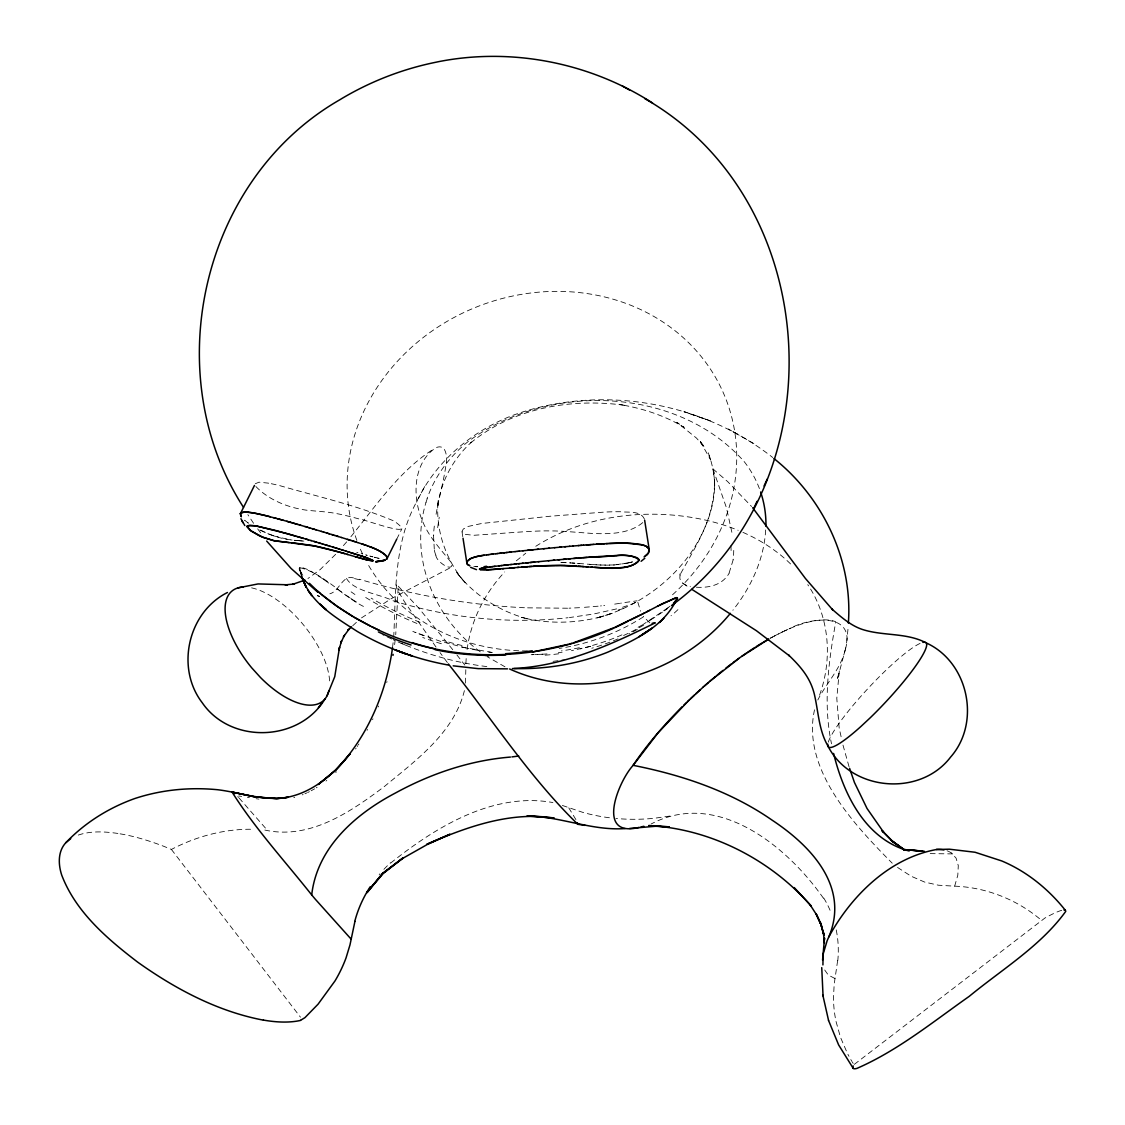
<?xml version="1.0" encoding="UTF-8"?>
<svg xmlns="http://www.w3.org/2000/svg" width="1125" height="1125" viewBox="0 0 1125 1125"><rect width="100%" height="100%" fill="white"/><g stroke="black" fill="none" stroke-linecap="round" stroke-linejoin="round"><path stroke-width="0.75" stroke-dasharray="5 3.75" d="M733.739 550.42L733.57 555.778A48.502 38.348 -83.7 0 1 733.078 559.786M433.519 535.444L434.292 549.155M465.905 663.567L466.2 657.942M765.661 529.945L765.394 533.644A137.475 122.92 -22 0 1 762.314 552.094C757.041 573.384 746.437 593.114 732.881 610.256M436.036 647.086L404.353 601.58L396.998 589.261L396.014 584.902L398.236 586.181L395.733 634.683M465.441 683.114L465.82 669.698M845.452 649.041C856.406 611.03 808.748 617.639 789.103 628.875M837.633 960.666L834.188 984.234L833.47 997.58A144.928 129.6 -22 0 0 836.072 1021.627L840.487 1037.306L847.238 1053M846.577 642.98L848.109 627.933M392.527 647.705L393.511 638.986M393.708 637.242C395.972 591.722 393.834 543.459 416.461 502.116C435.572 461.531 472.12 430.622 513.816 414.97C599.667 384.131 701.128 401.147 772.706 457.495M395.227 639.633L394.369 646.566M434.306 526.078L433.758 531.408A48.502 21.98 -86.5 0 0 433.659 535.444M467.1 649.505C470.995 620.508 484.65 593.156 504.717 571.964M733.177 559.8L729.084 573.117M436.092 514.28C438.82 498.375 443.278 482.808 445.711 466.847C447.497 460.055 447.441 442.969 436.064 447.637C412.847 462.783 412.172 496.814 422.184 520.2C428.47 536.85 441.098 549.619 451.884 563.302C453.445 573.483 435.277 560.995 435.895 554.92M464.4 690.652C453.98 732.825 416.194 760.078 384.469 786.445C350.367 812.067 309.586 840.136 264.586 829.997M680.344 574.791C677.841 581.288 684.816 585.731 690.413 586.378M845.747 647.831L837.211 680.077L839.362 670.402L836.789 698.302L839.18 728.016L841.345 737.817M814.528 709.805C801.394 768.909 853.973 824.513 892.238 863.213M386.733 682.538L387.014 681.567M845.128 650.278C840.544 669.108 826.242 683.311 817.819 699.975M426.009 502.341L427.191 498.727M819.577 695.123C832.669 659.067 829.589 616.725 807.75 584.663M680.808 573.342C696.923 544.078 716.977 513.914 714.319 478.856M897.539 867.431L911.123 876.22L924.652 882.084L938.489 885.22L954.661 886.177L957.811 875.166L958.289 865.645L956.081 858.136L951.216 852.792M378.211 706.95L378.591 706.036M322.453 578.602L309.417 570.192L301.303 567.169A40.908 7.073 41.5 0 0 299.995 567.464L300.023 570.853L302.428 574.959M372.544 719.705L372.98 718.805M255.291 483.736L258.989 482.189L268.158 483.117A91.519 23.569 26.5 0 1 269.494 483.37L271.322 483.722M396.689 539.255L401.878 528.834M424.702 486.562L416.461 502.116M367.073 730.336L367.552 729.464M358.355 744.848L358.903 744.019M357.258 746.494L357.806 745.664M355.556 748.969L356.133 748.139M353.545 577.941C342.295 574.495 339.483 591.356 329.836 593.789M346.697 541.842L342.492 546.652M350.887 536.723C376.298 505.294 399.417 470.672 434.194 448.636M346.5 578.419C353.63 591.3 379.814 594.056 392.892 600.708C449.283 618.202 509.316 624.305 568.027 617.723M335.658 554.302L320.161 569.587L307.927 578.531M642.769 522.591C629.522 533.672 610.72 534.122 594.183 533.531A144.844 55.997 -8.8 0 1 590.119 533.292L566.002 531.478M335.742 772.509L336.445 771.82M352.73 625.753L357.666 621.155M390.67 863.058C435.516 827.142 493.172 791.803 552.909 802.547M516.319 560.827L525.769 553.219M667.28 608.386L669.966 606.206M326.011 781.031L326.798 780.413M667.983 607.823L642.98 624.572M666.942 608.639L663.989 610.903M1061.705 910.364A313.116 17.747 -37.2 0 0 1044.9 918.056L853.945 1064.658L853.538 1064.025M361.505 617.892L391.233 598.697L452.166 566.775M658.28 614.967L667.519 608.639M654.877 617.259L652.823 618.595M535.767 546.286C585.352 514.941 647.719 507.516 704.517 519.877A217.069 194.105 -22 0 1 738.197 530.325M652.134 619.031L650.067 620.339M316.294 787.823L317.123 787.303M649.378 620.761L647.311 622.027M299.756 567.661C323.395 573.159 341.606 595.589 363.684 606.544M314.606 788.85L311.161 790.763M642.473 624.853L636.23 628.27M770.048 638.353L772.706 636.891M770.569 638.058L782.986 631.645M774.127 636.117C790.214 627.806 807.483 619.889 825.933 619.875A195.019 54.9 -41.4 0 1 835.763 621.745C828.605 661.894 822.867 703.35 831.516 743.794M120.108 833.836A313.116 105.258 42.5 0 1 164.222 846.478L171.394 849.431C196.481 836.325 224.719 828.703 253.111 829.28M309.417 791.677L307.645 792.534M823.43 898.228C787.092 846.098 717.173 789.061 651.108 824.006M784.237 631.069L787.894 629.395M306.745 792.956L304.945 793.758M302.217 794.869L303.131 794.517M597.023 617.948L613.055 613.083L597.023 617.948C658.575 601.763 714.291 546.919 714.6 480.614L714.712 486.422C714.473 474.75 712.266 463.191 708.061 452.292L711.703 463.359M78.3 835.073C91.73 830.475 106.284 831.67 120.066 833.766M622.547 607.261L633.248 603.619L637.453 601.031L640.617 611.184M632.461 561.881L627.483 563.161M590.597 646.298L571.444 650.7M293.794 797.611L294.736 797.358M590.217 646.411L580.12 648.942M616.627 608.892L593.578 614.025L569.419 617.569M629.873 562.584L614.897 564.919M600.609 616.908C574.777 623.63 547.298 624.08 521.423 617.358L527.892 618.947C499.655 611.494 473.723 595.027 456.005 571.683L465.525 583.214C445.964 560.475 435.122 530.002 438.188 499.95L437.625 507.67C440.184 482.456 452.925 458.972 471.6 442.012L469.336 444.066C511.833 407.925 571.219 397.786 625.303 405.38L619.031 404.452C641.911 408.066 664.327 415.364 684.211 427.388L676.786 422.297L696.445 438.047L704.812 447.511L699.384 440.016L710.536 459.661M627.173 563.217L614.067 564.975A59.991 23.189 -8.8 0 1 603.647 565.102L599.062 564.947A144.844 55.997 -8.8 0 1 594.998 564.708L593.986 564.637M669.839 816.061L654.497 818.241A186.103 166.402 -22 0 1 615.966 818.466M624.881 602.508L637.116 600.82M621.394 603.098L620.508 603.239M619.622 603.38L611.114 604.645M558.309 652.725L562.134 652.219M604.702 605.461L603.773 605.573M601.425 605.841L600.497 605.939M598.12 606.192L580.95 607.598M547.031 653.934L538.945 654.455M614.334 564.961L601.734 565.059M579.572 607.683L569.011 608.175M542.742 654.216L531.225 654.708M537.595 654.511L534.895 654.609M567.591 608.217L525.966 607.823M532.209 654.68L533.559 654.637M477.661 566.705L476.916 566.691M477.352 566.705L475.622 566.634M561.15 562.402L579.192 563.484M952.678 853.903L928.392 853.594M476.648 566.677L473.836 566.48M954.661 886.177C986.259 887.288 1017.197 899.663 1041.244 920.123M524.433 607.739C468.534 605.025 413.058 595.252 359.452 579.263M572.175 562.964L574.777 563.147M696.361 587.222C706.528 587.897 717.863 586.083 725.231 578.433A24.694 19.856 -83.5 0 0 729.169 573.188M591.37 564.455L595.462 564.736A127.252 49.191 -8.8 0 0 601.2 565.031M590.977 564.427L587.306 564.145M577.153 563.33L578.18 563.4M589.331 564.3L590.344 564.384M578.63 563.442L584.859 563.948M300.614 540.844L302.245 540.97M299.672 540.759L301.022 540.872M301.697 540.928L303.905 541.111M299.798 540.773L293.808 540.225M298.322 540.647L294.188 540.267M486.83 666.577C454.458 662.681 422.845 653.316 393.23 639.759M492.37 652.5L461.728 647.058M488.7 652.05L491.47 652.402M258.961 799.102L256.064 798.708M238.781 795.98L241.664 796.416M247.43 797.344L249.356 797.653M477.548 650.306L467.677 648.394M379.238 558.436L373.992 557.17M466.256 648.098L440.353 641.278L415.055 632.306M378.703 558.309L377.62 558.07M375.975 557.677L374.288 557.241M372.909 556.889L369.816 556.045M372.361 556.734L370.477 556.228M319.584 596.278L317.292 595.631L319.542 596.531M366.469 555.103L367.355 555.356M366.778 555.188L365.597 554.85M356.738 552.291L357.961 552.642M361.125 553.556L362.644 553.992M834.989 978.539L828.225 974.981L824.105 969.145M273.684 535.908L289.533 539.705A127.252 32.78 26.5 0 0 292.078 540.028M273.431 535.823L272.686 535.556M562.359 805.458L583.017 812.447A186.103 166.402 -22 0 0 609.455 817.762M272.447 535.472L266.02 532.898A29.756 7.664 26.5 0 1 257.33 528.652M423.577 635.611L412.819 631.406M401.034 643.219L405.633 645.145M742.922 532.35C761.302 540.436 778.514 551.545 792.591 565.959M391.683 639.056L382.641 634.697M504.984 666.802L487.448 656.817M737.114 434.011L728.381 429.047L753.848 443.602M649.786 622.8L643.191 616.402M356.47 602.058L354.052 600.511M353.25 599.991L350.817 598.402M350.002 597.867L342.661 592.903M682.861 583.341L687.727 586.631M341.831 592.327L339.356 590.597M338.527 590.02L336.853 588.853M322.903 578.925L324.267 579.895M324.717 580.205L330.891 584.62M248.386 523.153L244.631 520.228L248.189 523.013M480.262 651.811C440.789 623.081 415.912 573.497 421.467 524.391A136.589 122.133 -22 0 1 425.995 502.341M398.236 586.181L418.613 607.922L453.038 650.039M714.248 477.717L712.955 468.914L727.636 481.584L751.57 506.489M237.712 796.613L238.458 797.386M239.048 797.991L267.427 830.334M456.891 654.919L464.822 665.072M171.394 849.431L300.459 1017.169M447.342 662.541L440.044 652.598M253.575 523.294L247.866 514.645M260.62 532.856L257.597 528.764L269.072 534.178L280.027 537.82A59.991 15.455 26.5 0 0 287.789 539.423L291.023 539.902A144.844 37.308 26.5 0 0 291.727 539.986M302.822 575.423L299.573 569.559M568.772 807.848L576 819.759M255.881 486.506C268.847 499.978 287.55 507.417 305.873 510.103A144.844 37.308 26.5 0 0 308.672 510.427L324.858 511.875A158.006 40.697 26.5 0 1 332.761 512.902L339.258 514.097A156.909 40.416 26.5 0 1 349.116 516.361L352.997 517.331A253.575 65.306 26.5 0 1 360.492 519.342C361.533 518.372 421.987 541.013 394.228 521.142C357.483 505.462 318.009 496.702 279.689 485.62A146.405 37.702 26.5 0 0 271.308 483.722M853.144 1063.392L852.356 1062.112M851.963 1061.48L850.809 1059.553M848.981 1056.305L847.913 1054.322M849.052 766.744L842.78 744.356M644.414 519.117C640.828 510.37 628.031 512.691 620.255 511.734A91.519 35.381 -8.8 0 0 618.427 511.72L615.966 511.734A146.405 56.602 -8.8 0 0 604.941 512.058L550.027 516.248L481.711 523.477L467.564 526.57L463.289 529.059L461.967 531.506L465.089 534.305L473.442 535.317L518.344 532.167A253.575 98.03 -8.8 0 1 527.794 531.534L532.8 531.281A156.909 60.666 -8.8 0 1 545.723 530.873L554.611 530.944A158.006 61.087 -8.8 0 1 565.988 531.478M712.955 468.914L726.483 507.853L732.642 535.823M301.964 577.209L299.447 568.617L300.867 573.834L299.798 570.22M301.458 575.592L300.431 572.217L300.867 573.834M462.038 531.956L462.769 536.667M251.606 587.855A71.367 33.623 50.5 0 1 329.653 682.228M437.695 527.667A80.944 25.355 -84.9 0 1 439.228 517.289M435.797 555.089A24.694 11.686 -86.6 0 1 434.152 549.309M828.267 742.177A71.367 11.081 -46.9 0 1 868.908 687.516A71.367 11.081 -46.9 0 1 921.08 642.994M730.913 545.555A80.944 55.786 -85.9 0 1 731.095 550.688M679.739 575.142A53.522 16.242 -35.9 0 1 680.105 573.722M558.802 653.78A246.263 177.905 21.1 0 1 543.164 655.327M579.347 647.705A220.598 155.25 19.5 0 1 561.445 650.855M621.928 634.866A278.508 207.281 24.2 0 1 590.034 646.13M643.584 625.191A309.445 230.091 24 0 1 622.758 635.864M416.939 623.461A286.186 210.15 16.7 0 1 362.686 595.617M441.394 643.739A224.677 165.403 15.7 0 1 422.733 637.481M462.023 645.511A235.378 168.061 15.8 0 1 442.477 640.294M354.473 578.602A27.83 5.583 20 0 1 360.141 579.98M623.011 608.667A46.913 11.292 -16.3 0 1 616.191 610.552M560.939 562.388A158.006 61.087 -8.8 0 1 570.867 562.894M632.348 561.909A29.756 11.503 -8.8 0 1 630.239 562.5M759.417 488.587A126.309 112.936 -22 0 0 744.244 461.686C676.603 385.369 546.919 382.458 467.648 441.956A126 112.669 -22 0 0 427.05 498.698M836.227 929.897A124.959 111.741 -22 0 1 837.802 960.666M823.767 898.045A124.959 111.741 -22 0 1 831.206 913.022M379.195 874.631A124.959 111.741 -22 0 1 379.856 873.858M383.92 869.302A124.959 111.741 -22 0 1 390.417 862.833M947.039 850.767A153.942 43.847 -40 0 1 951.005 852.806M356.878 540.45A197.62 176.695 -22 0 1 456.413 316.223A197.62 176.695 -22 0 1 703.716 359.719A197.62 176.695 -22 0 1 671.414 595.772M643.261 616.964A197.62 176.695 -22 0 1 559.223 648.436M527.386 650.925A197.62 176.695 -22 0 1 367.102 562.767M362.475 553.767A197.62 176.695 -22 0 1 358.959 545.836M575.212 657.548A228.248 171.436 23.6 0 1 550.125 661.669M637.327 629.452A283.317 213.131 25.5 0 1 629.058 633.783M618.005 638.888A283.317 213.131 25.5 0 1 591.792 648.225M677.939 609.637A132.947 43.622 -16.9 0 1 671.02 615.783M299.194 569.25A36.886 6.469 40.3 0 1 299.841 567.675M354.938 594.506A139.838 8.902 34 0 1 351.113 591.848M420.089 622.35A282.136 206.381 16.8 0 1 371.138 598.12M488.756 656.241A199.167 136.42 15.1 0 1 477.253 654.497M710.156 420.806L683.944 411.68L710.156 420.806"/><path stroke-width="1.5" d="M936.338 849.544C889.242 858.192 850.992 896.063 828.802 936.956A151.608 43.186 -40 0 0 827.1 940.837L823.12 954.183L822.923 964.927M848.362 623.095C852.989 560.236 822.909 497.475 773.93 458.536M824.386 939.811L824.541 938.011L822.558 960.075M392.527 647.705C386.297 692.789 367.566 736.959 335.798 770.006L318.234 784.519L335.208 770.611L350.128 753.722C332.114 776.672 306.689 797.386 276.342 798.581L255.094 796.936L233.058 792.281L255.094 796.936L276.933 798.595L288.408 797.217C264.502 801.619 241.2 792.591 217.702 789.736C189.802 787.022 161.62 789.708 134.944 798.483C108.9 807.722 84.952 822.698 65.827 842.695C57.741 851.428 58.219 864.45 61.706 875.081C75.727 911.981 107.156 938.77 137.686 962.142C175.43 989.016 217.603 1011.473 263.489 1020.164M392.991 655.383L393.159 654.398M252.38 512.761L244.73 511.987L240.905 512.902A24.666 6.356 26.5 0 0 240.427 513.534L241.327 516.769M300.473 1020.361L304.959 1017.633L318.066 1004.189L335.011 980.916A144.928 129.6 -22 0 0 346.022 957.966L349.988 944.873L354.923 921.445M245.025 511.973L240.961 512.873A24.314 6.258 26.5 0 0 240.427 513.534L240.792 515.911M828.802 936.956C849.909 886.823 811.069 845.944 772.172 820.195C730.772 791.381 682.284 775.041 633.15 765.337C618.117 781.622 595.378 838.294 639.084 827.395M577.673 824.119C529.594 777.502 490.598 717.019 448.411 663.989M351.211 939.22L315.323 899.241A151.608 4.598 51.6 0 1 311.709 894.938C317.039 847.462 355.627 813.867 395.564 792.942C430.988 773.578 470.095 760.331 510.469 757.069M671.527 605.573C838.716 483.019 825.694 201.952 644.752 98.592M764.044 485.986L767.292 479.011M754.073 507.713L757.055 501.342M484.256 567.745L480.009 568.716L480.08 569.573M326.981 695.827L334.758 676.659L339.511 647.353L338.962 649.927L341.55 640.955L340.762 642.923L344.433 635.344L343.42 636.891L349.003 629.198L347.794 630.352L351.506 626.906M240.356 513.759L254.475 485.438M387.028 558.633L396.689 539.255M675.098 602.536C661.177 628.017 633.361 640.828 607.992 652.064C578.306 664.073 546.075 669.417 514.097 668.559M227.461 592.495C188.03 612.225 175.373 667.913 202.275 702.788C230.752 744.427 299.447 741.98 325.125 698.709M318.361 707.681L322.13 702.703M367.2 892.603L383.034 872.873L366.736 892.561L383.302 873.45L402.891 857.995L382.908 873.183L403.031 858.192L427.092 844.594L449.944 834.244L426.881 844.27C466.537 826.973 510.328 811.167 554.189 818.058L526.95 815.991C560.18 816.258 591.455 830.939 625.092 828.577M730.392 613.336C678.895 676.252 584.733 703.181 509.597 668.981M675.506 601.186L677.447 598.373L675.858 597.811M674.522 602.17L677.447 598.373A46.491 4.472 -33.2 0 0 676.364 597.67M577.575 824.273L585.098 825.37M683.663 705.389L686.32 702.788M687.361 701.775L703.097 687.15M688.992 700.186L658.027 732.867L633.15 765.337A161.142 45.38 -41.4 0 1 682.2 706.711M674.255 602.438L673.439 603.211M690.356 698.892L694.448 695.025M695.827 693.745L700.003 689.92M644.822 558.267L641.109 561.291M702.816 687.389L715.598 676.406M704.236 686.138L708.511 682.411M709.945 681.173L740.503 657.197L768.755 639.084L763.256 642.277M479.503 569.039L482.006 568.153M65.827 842.695L70.734 838.617M717.159 675.112L722.981 670.402M725.906 668.095L731.756 663.609M645.314 556.073C649.012 554.344 651.136 548.564 646.58 546.539A24.666 9.534 -8.8 0 0 645.005 545.752L641.658 544.669M733.205 662.513L739.041 658.237M741.952 656.156L746.297 653.147M644.034 556.945L648.366 553.078L649.097 549.267M747.717 652.177L754.819 647.494M641.869 634.88L652.008 628.214L638.663 636.891M756.281 646.566L761.864 643.106M649.561 610.383L646.383 612.014M657.703 606.136L675.661 597.853M658.786 605.573L643.177 613.673M659.545 605.194L661.753 604.041M644.766 612.858L614.911 627.272M662.484 603.675L676.223 597.769M639.942 615.319L641.559 614.489M386.634 558.914L386.606 558.928A14.667 3.783 26.5 0 1 386.184 559.083L386.184 559.083A14.302 3.684 26.5 0 0 386.859 558.788A12.839 3.305 26.5 0 0 380.348 551.489A19.364 4.992 26.5 0 0 370.35 546.877L367.2 545.709M639.127 615.727L633.361 618.609M630.028 620.241L631.702 619.425M628.369 621.042C549.661 662.161 451.73 667.561 371.812 626.723M304.931 580.092L292.584 584.367L294.455 584.016L285.131 584.859L287.466 584.775L258.047 583.931L238.148 587.855M613.223 628.017L573.483 642.811M385.017 560.208L375.736 561.741L385.144 560.166L381.403 561.206M569.967 643.837L571.725 643.331M568.209 644.344L532.42 652.036M643.852 826.27L640.955 826.988M624.952 567.211L627.82 566.578A19.561 7.566 -8.8 0 0 631.139 565.594C652.5 557.128 623.925 554.133 616.627 555.764M482.47 568.069L485.409 567.562M624.67 567.267L613.898 568.266M481.992 555.567L480.642 555.792A19.364 7.481 -8.8 0 0 470.292 558.717M482.175 555.539L481.795 555.595A17.93 6.933 -8.8 0 0 470.32 558.745M381.727 561.136L375.736 561.741M482.034 555.553L484.214 555.216M484.425 567.717L486.633 567.394M482.836 555.427L486.689 554.878M485.564 567.548L487.927 567.211M652.134 623.292L655.256 622.828C610.453 645.033 563.344 666.38 512.409 668.573M486.872 567.352L492.652 566.606M518.752 756.028L511.959 756.9M486.591 554.878L488.25 554.667M488.152 554.681L489.136 554.555M489.08 554.555L491.091 554.302M489.923 566.944L490.795 566.831M490.838 554.344L492.145 554.175M491.991 566.691L495.112 566.311M492.075 554.189L493.228 554.048M493.045 554.062L495.984 553.725M493.777 566.466L499.486 565.805M495.844 553.739L497.798 553.514M497.461 553.556L499.416 553.331M499.205 553.345L501.37 553.106M498.67 565.889L502.172 565.495M500.625 553.191L504.872 552.712M500.906 565.636L508.12 564.834M503.325 552.881L507.234 552.459M503.578 565.341L505.364 565.144M506.292 552.558L515.138 551.602M509.119 552.248L511.13 552.023M507.136 564.947L511.383 564.483M510.694 564.553L519.595 563.611M515.053 551.616L517.134 551.391M517.008 551.405L519.145 551.18M514.266 564.173L516.038 563.991M518.962 551.194L523.153 550.758M518.47 563.723L523.153 563.245M522.872 550.786L528.722 550.195M522.267 563.33L528.497 562.697M527.555 550.308L530.944 549.97M529.959 550.069L533.152 549.745M526.233 562.922L532.294 562.317M530.353 562.5L534.642 562.078M532.35 549.83L538.425 549.225M533.292 562.205L539.072 561.642M537.145 549.352L544.345 548.648M538.327 561.712L549.084 560.672M543.488 548.733L549.436 548.17M548.564 548.255L554.906 547.65M548.353 560.742L554.442 560.18M554.541 547.692L561.248 547.073M553.191 560.292L559.786 559.688M559.631 547.214L565.706 546.666M558.155 559.828L565.903 559.125M564.722 546.764L569.812 546.3M563.245 559.364L570.487 558.717M569.531 546.328L573.216 546.005M568.434 558.9L576.591 558.197M488.137 569.756L510.919 568.013M502.425 568.744L503.733 568.631M509.498 568.125L514.842 567.675M573.019 546.033L579.136 545.513M512.227 567.886L518.752 567.337M573.708 558.436L597.122 556.65M500.47 568.913L498.516 569.081M629.592 828.464L657.253 826.13M578.292 545.583L581.681 545.302M578.109 558.07L581.161 557.817M580.598 545.386L583.523 545.147M517.43 567.45L522.675 567.028M583.383 545.161L589.373 544.711M582.68 557.691L587.25 557.339M497.208 569.18L492.666 569.517M586.448 544.922L587.911 544.809M521.634 567.112L540.816 565.861M523.969 566.93L527.878 566.648M657.731 826.073L655.214 826.27L669.347 826.833L648.661 825.581C710.522 828.675 770.695 859.683 811.28 906.117L794.236 887.569M588.445 544.767L590.808 544.598M588.769 557.227L591.806 557.002M590.147 544.655L592.242 544.5M591.834 544.528L593.677 544.388M593.522 544.402L600.258 543.966M593.325 556.903C607.598 558.098 627.413 550.702 639.141 559.898C632.166 569.123 617.78 567.984 607.261 568.181M529.172 566.55L531.773 566.381M596.545 544.205L601.087 543.909M597.881 556.594L602.409 556.327M533.067 566.297L536.948 566.058M600.834 543.923L604.448 543.727M602.775 543.811L603.605 543.769M604.209 543.741L607.795 543.558M603.169 556.284L606.938 556.087M486.858 566.494L485.423 566.564M538.242 565.988L564.188 565.467M606.122 543.628L606.952 543.586M486.577 566.508L483.989 566.634M607.584 543.558L608.695 543.516M608.625 543.516L609.82 543.459A146.405 56.602 -8.8 0 1 620.845 543.136L626.091 543.164M607.683 556.059L611.423 555.905M609.455 543.473L622.645 543.136M487.828 569.77L486.872 569.798M507.558 668.855L478.223 668.644L453.206 665.831M612.169 555.877L615.881 555.778M936.619 849.516L949.331 849.192L975.066 852.258L1001.756 860.948C1026.844 871.481 1048.43 889.073 1065.333 910.266L1065.797 911.292C1040.737 946.041 1002.052 969.3 969.202 996.37C932.934 1021.866 897.792 1050.595 856.913 1068.398A311.372 17.648 -37.2 0 1 853.242 1065.952M554.822 565.425L552.305 565.453A172.167 66.572 -8.8 0 0 542.095 565.805M555.455 565.411L559.828 565.397M613.378 568.28L610.791 568.28M560.447 565.411L592.65 567.225M626.414 543.164L642.516 544.88M610.284 568.266L591.173 567.112M564.511 565.467L576.577 566.016M245.405 511.987L248.344 512.184M629.831 543.263L625.064 543.15A91.519 35.381 -8.8 0 0 623.306 543.136M606.755 568.167L604.28 568.055M630.422 543.291L631.519 543.347M603.788 568.027L600.356 567.816M632.152 543.375L641.334 544.584M578.222 566.114L581.119 566.325M599.386 567.745L594.577 567.38M582.089 566.395L584.016 566.536M922.43 851.02L903.642 849.558L924.455 851.33M585.942 566.691L587.855 566.845M288.183 542.489L316.35 546.286A172.167 44.339 26.5 0 1 324.141 548.086L331.214 549.886M291.375 542.742L292.655 542.855M289.167 542.559L273.445 540.605L261.773 536.822A19.561 5.034 26.5 0 1 258.483 535.303L250.27 530.367L246.938 526.458L251.227 531.07L263.292 537.469L274.866 540.886L287.55 542.433M293.302 542.911L312.244 545.442L338.428 551.855M905.245 849.656L922.697 851.175M248.78 512.241L256.458 513.534A146.405 37.702 26.5 0 1 264.839 515.433L268.312 516.291M479.489 569.306L490.078 569.672A90.759 35.086 -8.8 0 0 492.019 569.559M480.67 569.686L480.642 569.686A20.419 7.889 -8.8 0 0 486.9 569.7M252.605 512.803L253.294 512.93A91.519 23.569 26.5 0 1 254.644 513.169L265.753 515.644M448.27 665.016C416.306 659.278 385.341 647.845 357.3 631.462C335.784 617.583 310.584 602.873 301.964 577.209M365.934 559.617L373.148 560.77L366.342 557.634M1063.955 909.956L1065.333 910.266M368.17 560.152L367.425 559.983M367.186 559.927L357.398 557.283M266.4 515.812L280.927 519.637M909.183 850.992L906.37 850.247M269.016 516.459L270.323 516.797M275.302 530.381L254.911 525.712L247.106 525.923L249.975 525.206L256.627 526.008L287.409 533.7M273.628 517.655L276.286 518.372M275.892 530.536L311.302 540.633M332.227 550.167L344.728 553.627M363.656 559.027L362.109 558.605M277.622 518.737L283.261 520.284M361.589 558.464L360.028 558.028M281.672 519.834L289.814 522.141M339.483 552.136L341.564 552.727M286.791 521.269L295.017 523.631M288.633 534.038L296.016 536.161M359.508 557.888L346.964 554.273M342.619 553.022L347.892 554.541M290.32 522.281L291.262 522.548M292.205 522.816L293.133 523.083M356.878 557.142L355.289 556.678M293.92 523.308L298.041 524.503M295.959 523.898L296.902 524.18M297.844 524.447L305.339 526.641M299.419 524.911L300.797 525.305M297.253 536.512L303.441 538.327M304.945 526.528L307.702 527.33M307.069 527.147L309.783 527.948M305.93 539.044L308.419 539.775M308.784 527.653L313.242 528.975M312.23 528.666L314.634 529.383M310.908 540.52L320.287 543.305M314.03 541.434L316.519 542.18M313.959 529.186L316.027 529.805M315.675 529.692L321.553 531.45M321.328 531.38L323.845 532.139M319.092 542.953L322.833 544.064M322.172 543.867L329.977 546.216M323.283 531.97L327.22 533.152M326.559 532.955L335.011 535.528M325.083 544.739L327.558 545.484M328.373 533.503L329.288 533.784M331.805 534.544L333.408 535.036M329.217 545.991L339.764 549.197M332.972 547.13L334.434 547.58M334.772 535.458L341.452 537.497M335.897 548.016L337.359 548.466M476.508 569.658L470.616 567.323M336.628 536.02L338.231 536.512M338.822 548.916L346.177 551.18M905.456 849.966C863.958 836.677 843.258 792.802 833.597 753.441M341.381 537.483L349.875 540.112M341.761 549.816L343.223 550.266M347.527 539.381L348.708 539.747M345.6 551.011L360.253 555.609M347.653 551.644L349.116 552.108M349.538 540.014L351.169 540.52M350.592 552.558L354.305 553.725M351.056 540.478L354.586 541.589M352.786 541.027L356.456 542.194M354.67 553.837L355.781 554.189M356.302 542.137L357.68 542.573M356.892 554.541L358.383 555.019M357.947 542.658L360.956 543.628M359.438 555.356L364.627 557.044M360.619 555.736L361.744 556.102M361.589 543.839L362.32 544.078M362.123 556.228L363.234 556.58M362.194 544.036L363.066 544.317M363.009 544.303L365.161 545.02M363.417 544.43L364.809 544.894M363.727 556.748L366.005 557.508M365.048 557.184L367.2 557.916M365.091 544.992L366.314 545.4M366.187 545.358L367.65 545.864M404.283 653.273L412.017 655.931L409.528 655.059M643.711 545.259L645.005 545.752A24.314 9.394 -8.8 0 1 646.58 546.539L649.012 549.056M367.805 558.141L373.008 560.447M925.13 642.319C906.244 632.883 884.419 635.85 864.534 630.112C852.173 626.667 842.386 618.173 831.98 609.117L832.627 609.778L805.444 578.503L752.667 507.755M652.5 102.98C589.894 62.705 511.931 47.292 438.806 61.622L436.5 62.114C403.186 68.794 371.152 81.141 341.93 98.48L340.27 99.506C201.277 178.945 157.402 373.908 243.492 507.333M379.195 630.239C356.527 619.903 335.137 606.516 316.392 590.077M370.181 625.922L354.403 617.372M622.406 85.992L629.634 90.098M926.142 642.881C968.386 661.95 981.225 722.391 950.611 757.069C920.25 797.006 851.667 791.367 828.337 746.803M352.87 616.472L336.642 606.009L321.834 594.731M691.833 589.345L756.408 630.717L789.384 655.819L788.737 655.158C801.703 667.589 811.392 679.275 814.908 696.727C818.452 713.306 819.197 730.898 827.873 745.875M890.733 839.939L904.134 849.825L890.733 839.939L902.672 848.517M320.583 593.677L316.969 590.541M317.953 592.355L291.178 568.533L266.667 541.055M315.802 589.486L309.431 583.312M849.586 768.305L854.409 782.395L867.037 808.481L883.716 832.373L882.169 830.784L892.434 841.205M882.169 830.784L893.827 842.709M311.709 894.938C284.991 861.188 255.108 828.619 232.228 792.309A153.942 4.669 51.6 0 1 234.731 793.688M309.431 592.397L311.934 595.744L307.842 590.189M244.8 525.558L240.933 518.723M810.225 904.978L816.694 914.991L821.489 925.495L816.019 913.739L820.913 924.244L823.964 935.241L820.505 922.852L823.598 933.863L823.359 932.259L824.47 943.242M828.506 1020.347L838.631 1044.928L853.172 1068.286M242.002 521.002L242.93 522.703M302.358 578.166L303.258 580.739L301.866 576.759M577.477 822.909L577.702 823.739M821.742 967.641L823.05 995.906M822.839 995.161L828.548 1020.417M644.639 520.158L649.28 549.998M463.022 538.242L466.917 563.372M328.88 690.638A71.367 33.623 50.5 0 1 260.536 677.559L251.747 667.87A71.367 33.623 50.5 0 1 243.225 587.053M922.88 642.417A71.367 11.081 -46.9 0 1 916.256 665.128A71.367 11.081 -46.9 0 1 869.878 718.116L861.033 726.37A71.367 11.081 -46.9 0 1 827.817 744.202M532.252 650.756A274.894 265.725 -65.8 0 1 505.716 653.681M505.772 654.919A283.134 275.822 85.7 0 1 435.136 649.73M435.277 648.942A294.68 288.098 -84.2 0 1 411.877 642.558M411.033 644.991A289.209 281.841 -51.4 0 1 378.38 631.927M369.408 546.581A17.93 4.612 26.5 0 1 380.419 551.433A12.769 3.291 26.5 0 1 386.972 558.703M365.695 559.561A90.759 23.372 26.5 0 1 364.162 559.167M372.656 560.967A20.419 5.259 26.5 0 1 368.058 560.053M760.641 492.019A126.309 112.936 -22 0 1 765.956 526.247M354.769 921.417A124.959 111.741 -22 0 1 370.252 886.697M936.422 849.445A153.942 43.847 -40 0 1 943.973 849.952M300.53 1020.431A311.372 104.667 42.5 0 1 263.419 1020.08M660.867 621.056L659.405 622.519L663.848 618.145L660.867 621.056M406.884 654.202L399.656 651.6L406.884 654.202M469.688 565.608L469.659 565.608A14.302 5.527 -8.8 0 1 469.378 565.495L469.125 565.383A12.769 4.936 -8.8 0 1 470.517 558.816A12.839 4.964 -8.8 0 0 469.35 565.509L469.603 565.58M397.8 650.869L395.044 649.828L402.342 652.57L397.8 650.869M326.18 609.68L320.105 604.237L326.18 609.68M305.423 585.619L302.667 579.108L306.169 587.264L305.423 585.619"/></g></svg>
